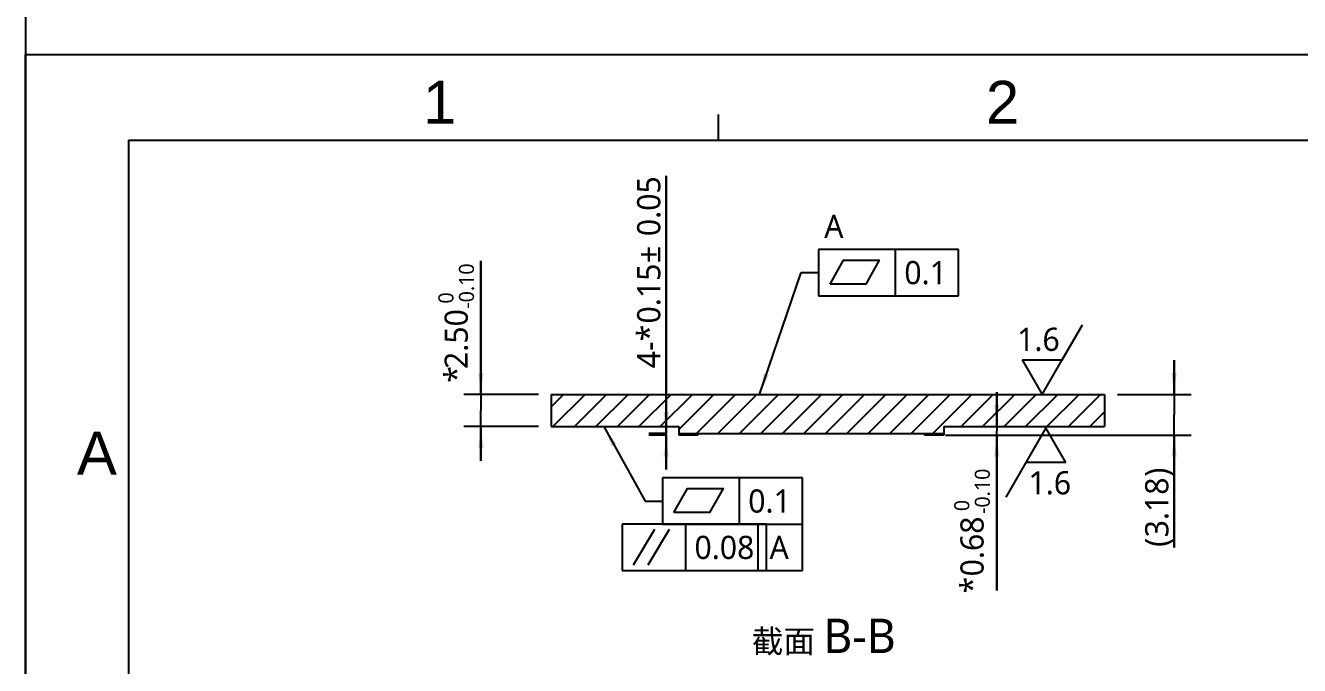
# Model space of a CAD drawing. Header units: millimetres. Extents: x -159 to 198, y 0 to 225.
# Drawn here: x 0 to 99, y 92.5 to 142.2 of the extents above; entities that cross this region are included whole.
import ezdxf
from ezdxf.enums import TextEntityAlignment as Align

# ---------------------------------------------------------------- set-up
doc = ezdxf.new("R2010")
doc.units = ezdxf.units.MM
doc.header["$LTSCALE"] = 10.89
doc.layers.get('0').update_dxf_attribs({"linetype": 'CONTINUOUS'})
for name, color, linetype in [('12_COIN_DXF_CONTINUOUS_LINE', 7, 'CONTINUOUS'), ('12_COIN_DXF_DIMENSION', 7, 'CONTINUOUS'), ('12_COIN_DXF_FORMAT', 7, 'CONTINUOUS'), ('12_COIN_DXF_TEXT', 7, 'CONTINUOUS'), ('COIN_DXF_CONTINUOUS_LINE', 7, 'CONTINUOUS'), ('COIN_DXF_HATCHING', 7, 'CONTINUOUS'), ('PAPER', 7, 'CONTINUOUS')]:
    doc.layers.add(name, color=color, linetype=linetype)
doc.styles.get("Standard").update_dxf_attribs({"font": ''})
doc.styles.add('TEXTSTYLE_2', font='arial.ttf')
doc.styles.get('Standard').set_extended_font_data('Microsoft JhengHei')
doc.dimstyles.new('DIMSTYLE_6', dxfattribs={"dimtxt": 1.8, "dimasz": 1.666667, "dimexe": 2, "dimexo": 1.5, "dimgap": 0.675, "dimtad": 1, "dimzin": 0, "dimdsep": 46, "dimtxsty": 'Standard', "dimblk": '_FILLED', "dimblk1": '_FILLED', "dimblk2": '_FILLED', "dimcen": 0.09, "dimazin": 0, "dimtol": 1, "dimtm": 0.1, "dimtfac": 0.65, "dimtofl": 0, "dimtmove": 0, "dimatfit": 3, "dimldrblk": '_FILLED', "dimfxl": 1, "dimtolj": 1, "dimtzin": 0, "dimarcsym": 0})
doc.dimstyles.new('DIMSTYLE_7', dxfattribs={"dimtxt": 1.8, "dimasz": 1.666667, "dimexe": 2, "dimexo": 1.5, "dimgap": 0.675, "dimtad": 1, "dimzin": 0, "dimdsep": 46, "dimtxsty": 'Standard', "dimblk": '_FILLED', "dimblk1": '_FILLED', "dimblk2": '_FILLED', "dimcen": 0.09, "dimazin": 0, "dimtol": 1, "dimtp": 0.05, "dimtm": 0.05, "dimtfac": 1, "dimtofl": 0, "dimtmove": 0, "dimatfit": 3, "dimldrblk": '_FILLED', "dimfxl": 1, "dimtolj": 1, "dimtzin": 0, "dimarcsym": 0})
doc.dimstyles.new('DIMSTYLE_8', dxfattribs={"dimtxt": 1.8, "dimasz": 1.666667, "dimexe": 2, "dimexo": 1.5, "dimgap": 0.675, "dimtad": 1, "dimzin": 0, "dimdsep": 46, "dimtxsty": 'Standard', "dimblk": '_FILLED', "dimblk1": '_FILLED', "dimblk2": '_FILLED', "dimcen": 0.09, "dimazin": 0, "dimtp": 0.01, "dimtm": 0.01, "dimtfac": 1, "dimtofl": 0, "dimtmove": 0, "dimatfit": 3, "dimldrblk": '_FILLED', "dimfxl": 1, "dimtolj": 1, "dimtzin": 0, "dimarcsym": 0})
doc.dimstyles.get("Standard").update_dxf_attribs({"dimtxt": 1.8, "dimasz": 1.666667, "dimexe": 2, "dimexo": 1.5, "dimtad": 1, "dimzin": 0, "dimdsep": 46, "dimtxsty": 'Standard', "dimblk": '_FILLED', "dimblk1": '_FILLED', "dimblk2": '_FILLED', "dimcen": 0.09, "dimazin": 0, "dimtol": 1, "dimtp": 0.01, "dimtm": 0.01, "dimtfac": 1, "dimtofl": 0, "dimtmove": 0, "dimatfit": 3, "dimldrblk": '_FILLED', "dimfxl": 1, "dimtolj": 1, "dimtzin": 0, "dimarcsym": 0})

# ---------------------------------------------------------------- blocks, each defined once
blk = doc.blocks.new('_FILLED')
at = {"color": 0, "linetype": 'ByBlock'}
blk.add_solid([(0, 0), (-1, 0.12), (-1, -0.12)], dxfattribs=at)
blk = doc.blocks.new('*D14')
at = {"layer": '12_COIN_DXF_DIMENSION', "color": 2, "linetype": 'Continuous', "transparency": 16777216}
for p, q in [((35.39, 113.589), (35.39, 123.963)), ((35.39, 123.963), (35.39, 112.339)), ((39.854, 113.589), (34.056, 113.589)), ((35.39, 108.423), (35.39, 112.339)), ((39.854, 111.089), (34.056, 111.089)), ((35.39, 111.089), (35.39, 108.423))]:
    blk.add_line(p, q, dxfattribs=at)
at = {"layer": '12_COIN_DXF_DIMENSION', "color": 2, "linetype": 'Continuous', "transparency": 16777216, "xscale": 1.6666666667, "yscale": 1.6666666667, "zscale": 1.6666666667}
for p, rotation in [((35.39, 113.589), 270), ((35.39, 111.089), 90)]:
    blk.add_blockref('_FILLED', p, dxfattribs=dict(at, rotation=rotation))
at = {"layer": '12_COIN_DXF_DIMENSION', "color": 2, "linetype": 'Continuous', "transparency": 16777216}
for s, height, p in [('-0.10', 1.17, (34.85, 120.247)), (' 0', 1.17, (33.252, 120.247)), ('2.50', 1.8, (34.366, 115.559)), ('*', 1.8, (34.366, 114.491))]:
    blk.add_text(s, height=height, rotation=90, dxfattribs=at).set_placement(p)
blk = doc.blocks.new('*D15')
at = {"layer": '12_COIN_DXF_DIMENSION', "color": 2, "linetype": 'Continuous', "transparency": 16777216}
for p, q in [((75.472, 111.089), (75.472, 113.756)), ((75.472, 113.756), (75.472, 110.749)), ((71.486, 110.409), (76.805, 110.409)), ((75.472, 98.345), (75.472, 110.749)), ((75.472, 110.409), (75.472, 98.345))]:
    blk.add_line(p, q, dxfattribs=at)
at = {"layer": '12_COIN_DXF_DIMENSION', "color": 2, "linetype": 'Continuous', "transparency": 16777216, "xscale": 1.6666666667, "yscale": 1.6666666667, "zscale": 1.6666666667}
for p, rotation in [((75.472, 111.089), 270), ((75.472, 110.409), 90)]:
    blk.add_blockref('_FILLED', p, dxfattribs=dict(at, rotation=rotation))
at = {"layer": '12_COIN_DXF_DIMENSION', "color": 2, "linetype": 'Continuous', "transparency": 16777216}
for s, height, p in [('-0.10', 1.17, (74.932, 107.817)), (' 0', 1.17, (73.335, 105.386)), ('0.68', 1.8, (74.448, 104.101)), ('*', 1.8, (74.448, 99.413))]:
    blk.add_text(s, height=height, rotation=90, dxfattribs=at).set_placement(p, align=Align.RIGHT)
blk = doc.blocks.new('*D16')
at = {"layer": '12_COIN_DXF_DIMENSION', "color": 2, "linetype": 'Continuous', "transparency": 16777216}
for p, q in [((49.777, 110.559), (49.777, 130.569)), ((49.777, 130.569), (49.777, 110.484)), ((49.754, 110.559), (48.443, 110.559)), ((49.754, 110.409), (48.443, 110.409)), ((49.777, 107.743), (49.777, 110.484)), ((49.777, 110.409), (49.777, 107.743))]:
    blk.add_line(p, q, dxfattribs=at)
at = {"layer": '12_COIN_DXF_DIMENSION', "color": 2, "linetype": 'Continuous', "transparency": 16777216, "xscale": 1.6666666667, "yscale": 1.6666666667, "zscale": 1.6666666667}
for p, rotation in [((49.777, 110.559), 270), ((49.777, 110.409), 90)]:
    blk.add_blockref('_FILLED', p, dxfattribs=dict(at, rotation=rotation))
at = {"layer": '12_COIN_DXF_DIMENSION', "color": 2, "linetype": 'Continuous', "transparency": 16777216}
for s, p in [('0.05', (49.327, 125.881)), ('%%p', (49.327, 123.781)), ('0.15', (49.327, 119.094)), ('4-*', (49.327, 115.614))]:
    blk.add_text(s, height=1.8, rotation=90, dxfattribs=at).set_placement(p)
blk = doc.blocks.new('*D17')
at = {"layer": '12_COIN_DXF_DIMENSION', "color": 2, "linetype": 'Continuous', "transparency": 16777216}
for p, q in [((89.25, 113.589), (89.25, 116.256)), ((89.25, 116.256), (89.25, 111.999)), ((84.854, 113.589), (90.583, 113.589)), ((89.25, 101.68), (89.25, 111.999)), ((72.354, 110.409), (90.583, 110.409)), ((89.25, 110.409), (89.25, 101.68))]:
    blk.add_line(p, q, dxfattribs=at)
at = {"layer": '12_COIN_DXF_DIMENSION', "color": 2, "linetype": 'Continuous', "transparency": 16777216, "xscale": 1.6666666667, "yscale": 1.6666666667, "zscale": 1.6666666667}
for p, rotation in [((89.25, 113.589), 270), ((89.25, 110.409), 90)]:
    blk.add_blockref('_FILLED', p, dxfattribs=dict(at, rotation=rotation))
at = {"layer": '12_COIN_DXF_DIMENSION', "color": 2, "linetype": 'Continuous', "transparency": 16777216}
for s, p in [('3.18', (88.8, 107.131)), (')', (88.8, 107.894)), ('(', (88.8, 102.443))]:
    blk.add_text(s, height=1.8, rotation=90, dxfattribs=at).set_placement(p, align=Align.RIGHT)
blk = doc.blocks.new('SYM_13_BL3', base_point=(78.709, 108.299))
at = {"layer": '12_COIN_DXF_CONTINUOUS_LINE', "color": 2, "linetype": 'Continuous'}
for p, q in [((79.286, 110.993), (77.733, 108.304)), ((80.839, 108.304), (79.286, 110.993)), ((77.733, 108.304), (76.175, 105.605)), ((80.839, 108.304), (77.733, 108.304))]:
    blk.add_line(p, q, dxfattribs=at)
blk.add_text('1.6', height=1.8, dxfattribs=at).set_placement((77.936, 105.818))
blk = doc.blocks.new('SF0_BL4', base_point=(79.586, 116.284))
at = {"layer": '12_COIN_DXF_CONTINUOUS_LINE', "color": 2, "linetype": 'Continuous'}
for p, q in [((80.562, 116.279), (82.121, 118.978)), ((77.456, 116.279), (80.562, 116.279)), ((77.456, 116.279), (79.009, 113.589)), ((79.009, 113.589), (80.562, 116.279))]:
    blk.add_line(p, q, dxfattribs=at)
blk.add_text('1.6', height=1.8, dxfattribs=at).set_placement((77.052, 116.964))
blk = doc.blocks.new('HATCHING_BL0', base_point=(62.354, 112.074))
at = {"layer": 'COIN_DXF_HATCHING', "linetype": 'Continuous'}
h = blk.add_hatch(dxfattribs=at)
h.set_pattern_fill('B', color=2, scale=1.180324, angle=45, style=0, pattern_type=0)
h.set_pattern_definition([(45, (0, 0), (-0.834615, 0.834615), [])])
edge = h.paths.add_edge_path()
edge.add_line((40.854, 113.589), (83.854, 113.589))
edge.add_line((83.854, 113.589), (83.854, 111.089))
edge.add_line((71.354, 111.089), (83.854, 111.089))
edge.add_line((71.354, 111.089), (71.354, 110.559))
edge.add_line((50.754, 110.559), (71.354, 110.559))
edge.add_line((50.754, 111.089), (50.754, 110.559))
edge.add_line((40.854, 111.089), (50.754, 111.089))
edge.add_line((40.854, 113.589), (40.854, 111.089))

msp = doc.modelspace()

# ---------------------------------------------------------------- linework, layer by layer
at = {"layer": '12_COIN_DXF_FORMAT', "color": 4, "linetype": 'Continuous'}
for p, q in [((0, 0), (0, 140)), ((0, 140), (198, 140))]:
    msp.add_line(p, q, dxfattribs=at)
at = {"layer": '12_COIN_DXF_FORMAT', "color": 3, "linetype": 'Continuous'}
for p, q in [((53.833, 135.333), (53.833, 133.333)), ((8, 133.333), (8, 6.667)), ((8, 133.333), (191.333, 133.333))]:
    msp.add_line(p, q, dxfattribs=at)
at = {"layer": '12_COIN_DXF_TEXT', "color": 2, "linetype": 'Continuous'}
for p, q in [((61.613, 124.847), (61.613, 121.247)), ((72.495, 124.847), (61.613, 124.847)), ((67.613, 121.247), (67.613, 124.847)), ((72.495, 121.247), (72.495, 124.847)), ((61.613, 121.247), (72.495, 121.247)), ((49.485, 107.101), (49.485, 103.501)), ((60.367, 107.101), (49.485, 107.101)), ((55.485, 103.501), (55.485, 107.101)), ((60.367, 99.901), (60.367, 107.101)), ((46.357, 103.498), (46.357, 99.898)), ((57.57, 103.498), (46.357, 103.498)), ((47.257, 100.348), (48.907, 103.123)), ((48.382, 100.348), (50.032, 103.123)), ((49.485, 103.501), (60.367, 103.501)), ((51.307, 99.898), (51.307, 103.498)), ((56.914, 103.501), (56.914, 99.901)), ((57.57, 99.898), (57.57, 103.498)), ((46.357, 99.898), (57.57, 99.898)), ((56.914, 99.901), (60.367, 99.901))]:
    msp.add_line(p, q, dxfattribs=at)
for points in [[(62.513, 122.147), (63.563, 124.022), (66.338, 124.022), (65.288, 122.147), (62.513, 122.147)], [(50.385, 104.401), (51.435, 106.276), (54.21, 106.276), (53.16, 104.401), (50.385, 104.401)]]:
    msp.add_lwpolyline(points, dxfattribs=at)
at = {"layer": 'COIN_DXF_CONTINUOUS_LINE', "color": 7, "linetype": 'Continuous'}
for p, q in [((40.854, 113.589), (40.854, 111.089)), ((40.854, 113.589), (83.854, 113.589)), ((83.854, 113.589), (83.854, 111.089)), ((40.854, 111.089), (50.754, 111.089)), ((50.754, 111.089), (50.754, 110.409)), ((71.354, 111.089), (83.854, 111.089)), ((71.354, 111.089), (71.354, 110.409)), ((50.754, 110.559), (71.354, 110.559)), ((52.254, 110.409), (50.754, 110.409)), ((52.254, 110.559), (52.254, 110.409)), ((69.854, 110.559), (69.854, 110.409)), ((71.354, 110.409), (69.854, 110.409))]:
    msp.add_line(p, q, dxfattribs=at)
at = {"layer": 'PAPER', "color": 4}
msp.add_line((0, 224.919), (0, 0), dxfattribs=at)

# ---------------------------------------------------------------- block references
msp.add_blockref('HATCHING_BL0', (62.354, 112.074))
at = {"layer": '12_COIN_DXF_CONTINUOUS_LINE', "color": 2, "linetype": 'Continuous'}
for name, p in [('SF0_BL4', (79.586, 116.284)), ('SYM_13_BL3', (78.709, 108.299))]:
    msp.add_blockref(name, p, dxfattribs=at)

# ---------------------------------------------------------------- texts
at = {"layer": '12_COIN_DXF_FORMAT', "color": 2, "linetype": 'Continuous', "style": 'TEXTSTYLE_2'}
for s, p in [('1', (32.179, 134.617)), ('2', (75.918, 134.617)), ('A', (5.551, 107.346))]:
    msp.add_text(s, height=3.333, dxfattribs=at).set_placement(p, align=Align.CENTER)
at = {"layer": '12_COIN_DXF_TEXT', "color": 2, "linetype": 'Continuous'}
for s, p in [('A', (62.063, 125.747)), ('0.1', (68.288, 122.147)), ('0.1', (56.16, 104.401)), ('0.08', (51.982, 100.798)), ('A', (57.814, 100.801))]:
    msp.add_text(s, height=1.8, dxfattribs=at).set_placement(p)
for s, height, p in [('B-B', 2.6667, (64.807, 93.496)), ('截面 ', 1.8, (59.192, 93.496))]:
    msp.add_text(s, height=height, dxfattribs=at).set_placement(p, align=Align.CENTER)

# ---------------------------------------------------------------- dimensions: what is measured, and where the dimension line sits
at = {"layer": '12_COIN_DXF_DIMENSION', "color": 2, "linetype": 'Continuous'}
for base, p1, p2, angle, text, dimstyle, picture, middle in [((49.777, 110.559), (46.943, 110.409), (46.943, 110.559), 90, '4-*<>', 'DIMSTYLE_7', '*D16', (49.777, 123.092)), ((35.39, 111.089), (41.354, 113.589), (41.354, 111.089), 270, '*<>', 'DIMSTYLE_6', '*D14', (35.39, 119.227)), ((89.25, 113.589), (70.854, 110.409), (83.354, 113.589), 90, '(<>)', 'DIMSTYLE_8', '*D17', (89.25, 104.787)), ((75.472, 111.089), (69.986, 110.409), (80.854, 111.089), 90, '*<>', 'DIMSTYLE_6', '*D15', (75.472, 103.081))]:
    dim = msp.add_linear_dim(base=base, p1=p1, p2=p2, angle=angle, text=text, dimstyle=dimstyle, dxfattribs=at)
    dim.commit()
    dim.dimension.update_dxf_attribs({"geometry": picture, "text_midpoint": middle, "dimtype": 160})

# ---------------------------------------------------------------- leaders
at = {"layer": '12_COIN_DXF_TEXT', "color": 2, "linetype": 'Continuous'}
for points in [[(57.032, 113.589), (60.28, 123.047), (61.613, 123.047)], [(44.941, 111.089), (48.152, 105.301), (49.485, 105.301)]]:
    msp.add_leader(points, dimstyle='Standard', override={"dimtad": 0}, dxfattribs=at)

doc.saveas('drawing.dxf')
